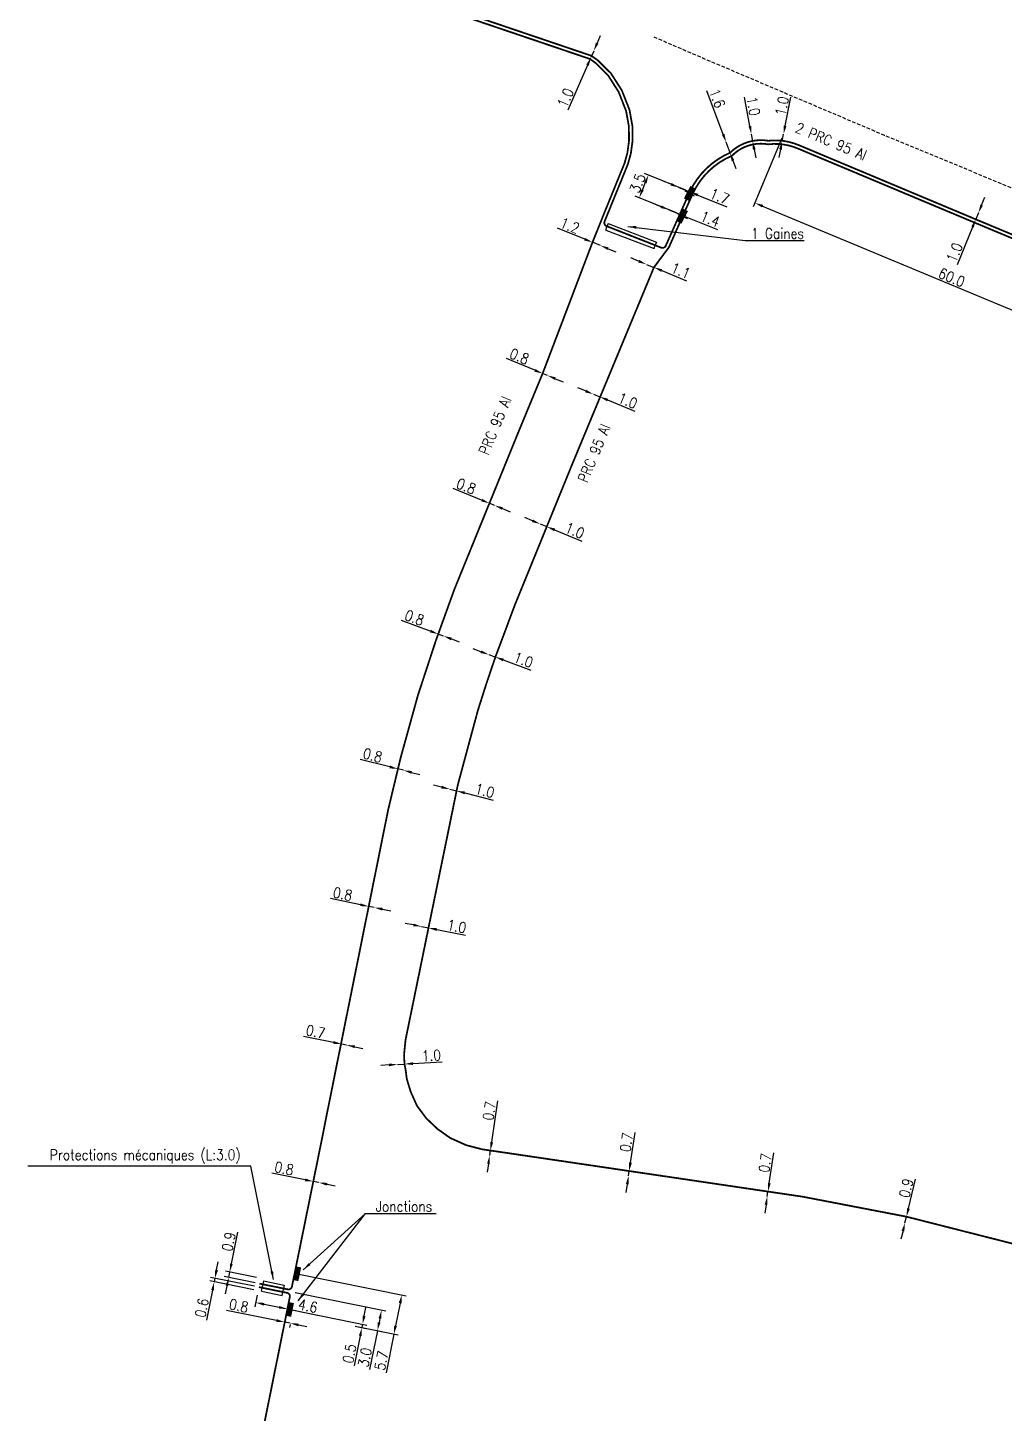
# Model space of a CAD drawing. Header units: millimetres. Extents: x 192397 to 193000, y 105345 to 105989.
# Drawn here: x 192723.2 to 192862.4, y 105513.2 to 105710.7 of the extents above; entities that cross this region are included whole.
import ezdxf
from ezdxf.enums import TextEntityAlignment as Align

# ---------------------------------------------------------------- set-up
doc = ezdxf.new("R2010")
doc.units = ezdxf.units.MM
doc.header["$PDMODE"] = 34
doc.linetypes.add('DASHED', pattern=[0.75, 0.5, -0.25])
doc.layers.get('0').update_dxf_attribs({"linetype": 'CONTINUOUS'})
doc.layers.get('Defpoints').update_dxf_attribs({"linetype": 'CONTINUOUS'})
for name, color, linetype in [('M_120', 5, 'M_ST_13'), ('M_300', 7, 'CONTINUOUS'), ('M_400', 7, 'CONTINUOUS'), ('M_420', 7, 'CONTINUOUS')]:
    doc.layers.add(name, color=color, linetype=linetype)
doc.styles.add('M_ROMANS', font='ROMANS.shx', dxfattribs={"width": 0.75})
doc.styles.get("Standard").update_dxf_attribs({"font": 'romans.shx', "width": 0.85})
doc.linetypes.add('M_ST_13', pattern='A,5,-0.3,["oo",Standard,S=1.5,R=0,X=0,Y=-0.5],-3', length=8.3)
doc.dimstyles.get("Standard").update_dxf_attribs({"dimtxt": 1.5, "dimasz": 1.2, "dimexe": 0.625, "dimexo": 0.625, "dimgap": 0.25, "dimtad": 1, "dimdec": 1, "dimzin": 0, "dimdsep": 46, "dimtxsty": 'Standard', "dimcen": -0.5, "dimadec": 0, "dimazin": 0, "dimtfac": 1, "dimtdec": 1, "dimtmove": 0, "dimatfit": 3, "dimfxl": 1, "dimtolj": 1, "dimtzin": 0, "dimarcsym": 0})

# ---------------------------------------------------------------- blocks, each defined once
blk = doc.blocks.new('*D5')
at = {"layer": 'Defpoints', "color": 0, "linetype": 'Continuous'}
for p in [(192858.74, 105684.36), (192858.74, 105684.36), (192858.36, 105683.43)]:
    blk.add_point(p, dxfattribs=at)
at = {"layer": 'M_120', "color": 0, "linetype": 'Continuous', "lineweight": -2}
for p, q in [((192859.2, 105685.47), (192859.66, 105686.58)), ((192858.74, 105684.36), (192858.36, 105683.43)), ((192857.91, 105682.32), (192855.69, 105676.94))]:
    blk.add_line(p, q, dxfattribs=at)
at = {"layer": 'M_120', "color": 0, "linetype": 'Continuous'}
for points in [[(192859.02, 105685.54), (192859.39, 105685.39), (192858.74, 105684.36)], [(192857.72, 105682.4), (192858.09, 105682.25), (192858.36, 105683.43)]]:
    blk.add_solid(points, dxfattribs=at)
at = {"layer": 'M_120', "color": 0, "linetype": 'Continuous', "insert": (192855.33, 105678.7), "char_height": 1.5, "attachment_point": 5, "rotation": 67.611}
blk.add_mtext('\\A1;1.0', dxfattribs=at)
blk = doc.blocks.new('*D6')
at = {"layer": 'Defpoints', "color": 0, "linetype": 'Continuous'}
for p in [(192826.38, 105695.55), (192826.38, 105695.55), (192826.56, 105694.56)]:
    blk.add_point(p, dxfattribs=at)
at = {"layer": 'M_120', "color": 0, "linetype": 'Continuous', "lineweight": -2}
for p, q in [((192826.16, 105696.73), (192825.39, 105700.85)), ((192826.56, 105694.56), (192826.38, 105695.55)), ((192826.78, 105693.39), (192827, 105692.21))]:
    blk.add_line(p, q, dxfattribs=at)
at = {"layer": 'M_120', "color": 0, "linetype": 'Continuous'}
for points in [[(192826.35, 105696.76), (192825.96, 105696.69), (192826.38, 105695.55)], [(192826.98, 105693.42), (192826.58, 105693.35), (192826.56, 105694.56)]]:
    blk.add_solid(points, dxfattribs=at)
at = {"layer": 'M_120', "color": 0, "linetype": 'Continuous', "insert": (192826.65, 105699.56), "char_height": 1.5, "attachment_point": 5, "rotation": 280.5657}
blk.add_mtext('\\A1;1.0', dxfattribs=at)
blk = doc.blocks.new('*D7')
at = {"layer": 'Defpoints', "color": 0, "linetype": 'Continuous'}
for p in [(192822.77, 105694.42), (192822.77, 105694.42), (192823.33, 105692.92)]:
    blk.add_point(p, dxfattribs=at)
at = {"layer": 'M_120', "color": 0, "linetype": 'Continuous', "lineweight": -2}
for p, q in [((192822.35, 105695.54), (192820.04, 105701.74)), ((192823.33, 105692.92), (192822.77, 105694.42)), ((192823.75, 105691.8), (192824.17, 105690.67))]:
    blk.add_line(p, q, dxfattribs=at)
at = {"layer": 'M_120', "color": 0, "linetype": 'Continuous'}
for points in [[(192822.54, 105695.61), (192822.16, 105695.47), (192822.77, 105694.42)], [(192823.93, 105691.87), (192823.56, 105691.73), (192823.33, 105692.92)]]:
    blk.add_solid(points, dxfattribs=at)
at = {"layer": 'M_120', "color": 0, "linetype": 'Continuous', "insert": (192821.5, 105700.68), "char_height": 1.5, "attachment_point": 5, "rotation": 290.448}
blk.add_mtext('\\A1;1.6', dxfattribs=at)
blk = doc.blocks.new('*D8')
at = {"layer": 'Defpoints', "color": 0, "linetype": 'Continuous'}
for p in [(192816.04, 105687.98), (192816.04, 105687.98), (192817.61, 105687.34)]:
    blk.add_point(p, dxfattribs=at)
at = {"layer": 'M_120', "color": 0, "linetype": 'Continuous', "lineweight": -2}
for p, q in [((192814.93, 105688.43), (192813.81, 105688.88)), ((192816.04, 105687.98), (192817.61, 105687.34)), ((192818.72, 105686.89), (192822.85, 105685.21))]:
    blk.add_line(p, q, dxfattribs=at)
at = {"layer": 'M_120', "color": 0, "linetype": 'Continuous'}
for points in [[(192815, 105688.61), (192814.85, 105688.24), (192816.04, 105687.98)], [(192818.8, 105687.07), (192818.65, 105686.7), (192817.61, 105687.34)]]:
    blk.add_solid(points, dxfattribs=at)
at = {"layer": 'M_120', "color": 0, "linetype": 'Continuous', "insert": (192821.84, 105686.7), "char_height": 1.5, "attachment_point": 5, "rotation": 337.9159}
blk.add_mtext('\\A1;1.7', dxfattribs=at)
blk = doc.blocks.new('*D9')
at = {"layer": 'Defpoints', "color": 0, "linetype": 'Continuous'}
for p in [(192811.7, 105689.74), (192817.59, 105687.35), (192816.27, 105684.11)]:
    blk.add_point(p, dxfattribs=at)
at = {"layer": 'M_120', "color": 0, "linetype": 'Continuous', "lineweight": -2}
for p, q in [((192817.01, 105687.58), (192811.12, 105689.97)), ((192810.83, 105687.61), (192811.24, 105688.63)), ((192815.69, 105684.34), (192809.8, 105686.73))]:
    blk.add_line(p, q, dxfattribs=at)
at = {"layer": 'M_120', "color": 0, "linetype": 'Continuous'}
for points in [[(192811.06, 105688.7), (192811.43, 105688.55), (192811.7, 105689.74)], [(192810.65, 105687.68), (192811.02, 105687.53), (192810.38, 105686.5)]]:
    blk.add_solid(points, dxfattribs=at)
at = {"layer": 'M_120', "color": 0, "linetype": 'Continuous', "insert": (192810.14, 105688.57), "char_height": 1.5, "attachment_point": 5, "rotation": 67.9159}
blk.add_mtext('\\A1;3.5', dxfattribs=at)
blk = doc.blocks.new('*D10')
at = {"layer": 'Defpoints', "color": 0, "linetype": 'Continuous'}
for p in [(192814.61, 105684.78), (192814.61, 105684.78), (192815.91, 105684.25)]:
    blk.add_point(p, dxfattribs=at)
at = {"layer": 'M_120', "color": 0, "linetype": 'Continuous', "lineweight": -2}
for p, q in [((192813.5, 105685.23), (192812.38, 105685.68)), ((192814.61, 105684.78), (192815.91, 105684.25)), ((192817.02, 105683.8), (192821.55, 105681.97))]:
    blk.add_line(p, q, dxfattribs=at)
at = {"layer": 'M_120', "color": 0, "linetype": 'Continuous'}
for points in [[(192813.57, 105685.42), (192813.42, 105685.05), (192814.61, 105684.78)], [(192817.09, 105683.99), (192816.94, 105683.62), (192815.91, 105684.25)]]:
    blk.add_solid(points, dxfattribs=at)
at = {"layer": 'M_120', "color": 0, "linetype": 'Continuous', "insert": (192820.51, 105683.47), "char_height": 1.5, "attachment_point": 5, "rotation": 337.9294}
blk.add_mtext('\\A1;1.4', dxfattribs=at)
blk = doc.blocks.new('*D11')
at = {"layer": 'Defpoints', "color": 0, "linetype": 'Continuous'}
for p in [(192830.95, 105695.57), (192830.95, 105695.57), (192830.76, 105694.59)]:
    blk.add_point(p, dxfattribs=at)
at = {"layer": 'M_120', "color": 0, "linetype": 'Continuous', "lineweight": -2}
for p, q in [((192831.19, 105696.75), (192832, 105700.86)), ((192830.76, 105694.59), (192830.95, 105695.57)), ((192830.52, 105693.41), (192830.29, 105692.23))]:
    blk.add_line(p, q, dxfattribs=at)
at = {"layer": 'M_120', "color": 0, "linetype": 'Continuous'}
for points in [[(192830.99, 105696.79), (192831.38, 105696.71), (192830.95, 105695.57)], [(192830.33, 105693.45), (192830.72, 105693.37), (192830.76, 105694.59)]]:
    blk.add_solid(points, dxfattribs=at)
at = {"layer": 'M_120', "color": 0, "linetype": 'Continuous', "insert": (192830.73, 105699.58), "char_height": 1.5, "attachment_point": 5, "rotation": 78.7657}
blk.add_mtext('\\A1;1.0', dxfattribs=at)
blk = doc.blocks.new('M_300_04')
at = {"color": 0, "linetype": 'Continuous'}
blk.add_line((0, 1.125), (0, -0.375), dxfattribs=at)
blk.add_solid([(-1, 0.75), (-1, 0), (1, 0.75), (1, 0)], dxfattribs=at)
at = {"color": 0, "linetype": 'Continuous', "style": 'M_ROMANS', "width": 0.75, "flags": 3}
for tag, p in [('DEF_LEG', (0, -4.625)), ('DEF_COUP', (0, -7.125)), ('DEF_TYPE', (0, -9.625))]:
    blk.add_attdef(tag, text='', height=1.2, dxfattribs=at).set_placement(p, align=Align.MIDDLE)
blk = doc.blocks.new('*D13')
at = {"layer": 'Defpoints', "color": 0, "linetype": 'Continuous'}
for p in [(192803.72, 105680.15), (192804.84, 105679.7), (192804.84, 105679.7)]:
    blk.add_point(p, dxfattribs=at)
at = {"layer": 'M_120', "color": 0, "linetype": 'Continuous', "lineweight": -2}
for p, q in [((192802.61, 105680.6), (192798.73, 105682.18)), ((192804.84, 105679.7), (192803.72, 105680.15)), ((192805.95, 105679.24), (192807.06, 105678.79))]:
    blk.add_line(p, q, dxfattribs=at)
at = {"layer": 'M_120', "color": 0, "linetype": 'Continuous'}
for points in [[(192802.69, 105680.78), (192802.54, 105680.41), (192803.72, 105680.15)], [(192806.02, 105679.43), (192805.87, 105679.06), (192804.84, 105679.7)]]:
    blk.add_solid(points, dxfattribs=at)
at = {"layer": 'M_120', "color": 0, "linetype": 'Continuous', "insert": (192800.49, 105682.54), "char_height": 1.5, "attachment_point": 5, "rotation": 337.8775}
blk.add_mtext('\\A1;1.2', dxfattribs=at)
blk = doc.blocks.new('*D14')
at = {"layer": 'Defpoints', "color": 0, "linetype": 'Continuous'}
for p in [(192796.61, 105661.45), (192796.61, 105661.45), (192797.3, 105661.17)]:
    blk.add_point(p, dxfattribs=at)
at = {"layer": 'M_120', "color": 0, "linetype": 'Continuous', "lineweight": -2}
for p, q in [((192795.5, 105661.91), (192791.45, 105663.57)), ((192797.3, 105661.17), (192796.61, 105661.45)), ((192798.41, 105660.71), (192799.52, 105660.26))]:
    blk.add_line(p, q, dxfattribs=at)
at = {"layer": 'M_120', "color": 0, "linetype": 'Continuous'}
for points in [[(192795.58, 105662.09), (192795.42, 105661.72), (192796.61, 105661.45)], [(192798.49, 105660.9), (192798.34, 105660.53), (192797.3, 105661.17)]]:
    blk.add_solid(points, dxfattribs=at)
at = {"layer": 'M_120', "color": 0, "linetype": 'Continuous', "insert": (192793.3, 105663.89), "char_height": 1.5, "attachment_point": 5, "rotation": 337.7117}
blk.add_mtext('\\A1;0.8', dxfattribs=at)
blk = doc.blocks.new('*D15')
at = {"layer": 'Defpoints', "color": 0, "linetype": 'Continuous'}
for p in [(192789.02, 105642.95), (192789.76, 105642.64), (192789.76, 105642.64)]:
    blk.add_point(p, dxfattribs=at)
at = {"layer": 'M_120', "color": 0, "linetype": 'Continuous', "lineweight": -2}
for p, q in [((192787.91, 105643.4), (192783.86, 105645.05)), ((192789.76, 105642.64), (192789.02, 105642.95)), ((192790.87, 105642.19), (192791.99, 105641.74))]:
    blk.add_line(p, q, dxfattribs=at)
at = {"layer": 'M_120', "color": 0, "linetype": 'Continuous'}
for points in [[(192787.99, 105643.58), (192787.84, 105643.21), (192789.02, 105642.95)], [(192790.95, 105642.38), (192790.8, 105642.01), (192789.76, 105642.64)]]:
    blk.add_solid(points, dxfattribs=at)
at = {"layer": 'M_120', "color": 0, "linetype": 'Continuous', "insert": (192785.71, 105645.38), "char_height": 1.5, "attachment_point": 5, "rotation": 337.826}
blk.add_mtext('\\A1;0.8', dxfattribs=at)
blk = doc.blocks.new('*D16')
at = {"layer": 'Defpoints', "color": 0, "linetype": 'Continuous'}
for p in [(192781.73, 105624.3), (192782.48, 105624.02), (192782.48, 105624.02)]:
    blk.add_point(p, dxfattribs=at)
at = {"layer": 'M_120', "color": 0, "linetype": 'Continuous', "lineweight": -2}
for p, q in [((192780.6, 105624.72), (192776.51, 105626.25)), ((192782.48, 105624.02), (192781.73, 105624.3)), ((192783.6, 105623.6), (192784.73, 105623.18))]:
    blk.add_line(p, q, dxfattribs=at)
at = {"layer": 'M_120', "color": 0, "linetype": 'Continuous'}
for points in [[(192780.67, 105624.91), (192780.53, 105624.53), (192781.73, 105624.3)], [(192783.67, 105623.79), (192783.53, 105623.41), (192782.48, 105624.02)]]:
    blk.add_solid(points, dxfattribs=at)
at = {"layer": 'M_120', "color": 0, "linetype": 'Continuous', "insert": (192778.34, 105626.63), "char_height": 1.5, "attachment_point": 5, "rotation": 339.525}
blk.add_mtext('\\A1;0.8', dxfattribs=at)
blk = doc.blocks.new('*D17')
at = {"layer": 'Defpoints', "color": 0, "linetype": 'Continuous'}
for p in [(192775.99, 105605.06), (192776.76, 105604.87), (192776.76, 105604.87)]:
    blk.add_point(p, dxfattribs=at)
at = {"layer": 'M_120', "color": 0, "linetype": 'Continuous', "lineweight": -2}
for p, q in [((192774.82, 105605.35), (192770.58, 105606.42)), ((192776.76, 105604.87), (192775.99, 105605.06)), ((192775.83, 105604.45), (192775.83, 105604.45)), ((192776.61, 105604.26), (192776.61, 105604.26)), ((192777.93, 105604.57), (192779.09, 105604.28))]:
    blk.add_line(p, q, dxfattribs=at)
at = {"layer": 'M_120', "color": 0, "linetype": 'Continuous'}
for points in [[(192774.87, 105605.55), (192774.77, 105605.16), (192775.99, 105605.06)], [(192777.97, 105604.77), (192777.88, 105604.38), (192776.76, 105604.87)]]:
    blk.add_solid(points, dxfattribs=at)
at = {"layer": 'M_120', "color": 0, "linetype": 'Continuous', "insert": (192772.37, 105607), "char_height": 1.5, "attachment_point": 5, "rotation": 345.8624}
blk.add_mtext('\\A1;0.8', dxfattribs=at)
blk = doc.blocks.new('*D18')
at = {"layer": 'Defpoints', "color": 0, "linetype": 'Continuous'}
for p in [(192771.81, 105585.47), (192772.6, 105585.31), (192772.6, 105585.31)]:
    blk.add_point(p, dxfattribs=at)
at = {"layer": 'M_120', "color": 0, "linetype": 'Continuous', "lineweight": -2}
for p, q in [((192770.64, 105585.71), (192766.36, 105586.59)), ((192772.6, 105585.31), (192771.81, 105585.47)), ((192773.77, 105585.07), (192774.95, 105584.82))]:
    blk.add_line(p, q, dxfattribs=at)
at = {"layer": 'M_120', "color": 0, "linetype": 'Continuous'}
for points in [[(192770.68, 105585.9), (192770.6, 105585.51), (192771.81, 105585.47)], [(192773.81, 105585.26), (192773.73, 105584.87), (192772.6, 105585.31)]]:
    blk.add_solid(points, dxfattribs=at)
at = {"layer": 'M_120', "color": 0, "linetype": 'Continuous', "insert": (192768.11, 105587.25), "char_height": 1.5, "attachment_point": 5, "rotation": 348.4097}
blk.add_mtext('\\A1;0.8', dxfattribs=at)
blk = doc.blocks.new('*D19')
at = {"layer": 'Defpoints', "color": 0, "linetype": 'Continuous'}
for p in [(192767.96, 105565.84), (192768.65, 105565.7), (192768.65, 105565.7)]:
    blk.add_point(p, dxfattribs=at)
at = {"layer": 'M_120', "color": 0, "linetype": 'Continuous', "lineweight": -2}
for p, q in [((192766.78, 105566.08), (192762.5, 105566.94)), ((192767.84, 105565.23), (192767.84, 105565.23)), ((192768.65, 105565.7), (192767.96, 105565.84)), ((192769.82, 105565.46), (192771, 105565.23)), ((192768.52, 105565.09), (192768.52, 105565.09))]:
    blk.add_line(p, q, dxfattribs=at)
at = {"layer": 'M_120', "color": 0, "linetype": 'Continuous'}
for points in [[(192766.82, 105566.27), (192766.74, 105565.88), (192767.96, 105565.84)], [(192769.86, 105565.66), (192769.78, 105565.27), (192768.65, 105565.7)]]:
    blk.add_solid(points, dxfattribs=at)
at = {"layer": 'M_120', "color": 0, "linetype": 'Continuous', "insert": (192764.25, 105567.61), "char_height": 1.5, "attachment_point": 5, "rotation": 348.5906}
blk.add_mtext('\\A1;0.7', dxfattribs=at)
blk = doc.blocks.new('*D20')
at = {"layer": 'Defpoints', "color": 0, "linetype": 'Continuous'}
for p in [(192763.91, 105546.25), (192764.7, 105546.09), (192764.7, 105546.09)]:
    blk.add_point(p, dxfattribs=at)
at = {"layer": 'M_120', "color": 0, "linetype": 'Continuous', "lineweight": -2}
for p, q in [((192762.74, 105546.49), (192758.01, 105547.44)), ((192764.7, 105546.09), (192763.91, 105546.25)), ((192765.88, 105545.86), (192767.05, 105545.62))]:
    blk.add_line(p, q, dxfattribs=at)
at = {"layer": 'M_120', "color": 0, "linetype": 'Continuous'}
for points in [[(192762.78, 105546.68), (192762.7, 105546.29), (192763.91, 105546.25)], [(192765.91, 105546.05), (192765.84, 105545.66), (192764.7, 105546.09)]]:
    blk.add_solid(points, dxfattribs=at)
at = {"layer": 'M_120', "color": 0, "linetype": 'Continuous', "insert": (192759.76, 105548.11), "char_height": 1.5, "attachment_point": 5, "rotation": 348.5906}
blk.add_mtext('\\A1;0.8', dxfattribs=at)
blk = doc.blocks.new('*D21')
at = {"layer": 'Defpoints', "color": 0, "linetype": 'Continuous'}
for p in [(192759.94, 105526.65), (192760.63, 105526.03), (192760.72, 105526.49)]:
    blk.add_point(p, dxfattribs=at)
at = {"layer": 'M_120', "color": 0, "linetype": 'Continuous', "lineweight": -2}
for p, q in [((192758.67, 105526.43), (192751.54, 105527.87)), ((192759.81, 105526.04), (192759.72, 105525.58)), ((192760.63, 105526.03), (192759.84, 105526.19)), ((192760.6, 105525.88), (192760.5, 105525.42)), ((192761.8, 105525.79), (192762.98, 105525.56))]:
    blk.add_line(p, q, dxfattribs=at)
at = {"layer": 'M_120', "color": 0, "linetype": 'Continuous'}
for points in [[(192758.71, 105526.62), (192758.63, 105526.23), (192759.84, 105526.19)], [(192761.84, 105525.99), (192761.77, 105525.6), (192760.63, 105526.03)]]:
    blk.add_solid(points, dxfattribs=at)
at = {"layer": 'M_120', "color": 0, "linetype": 'Continuous', "insert": (192753.29, 105528.54), "char_height": 1.5, "attachment_point": 5, "rotation": 348.5751}
blk.add_mtext('\\A1;0.8', dxfattribs=at)
blk = doc.blocks.new('*D44')
at = {"layer": 'Defpoints', "color": 0, "linetype": 'Continuous'}
for p in [(192811.41, 105677.01), (192811.41, 105677.01), (192812.48, 105676.58)]:
    blk.add_point(p, dxfattribs=at)
at = {"layer": 'M_120', "color": 0, "linetype": 'Continuous', "lineweight": -2}
for p, q in [((192810.3, 105677.47), (192809.19, 105677.92)), ((192811.41, 105677.01), (192812.48, 105676.58)), ((192813.59, 105676.12), (192817.13, 105674.67))]:
    blk.add_line(p, q, dxfattribs=at)
at = {"layer": 'M_120', "color": 0, "linetype": 'Continuous'}
for points in [[(192810.38, 105677.65), (192810.23, 105677.28), (192811.41, 105677.01)], [(192813.66, 105676.31), (192813.51, 105675.94), (192812.48, 105676.58)]]:
    blk.add_solid(points, dxfattribs=at)
at = {"layer": 'M_120', "color": 0, "linetype": 'Continuous', "insert": (192816.29, 105676.1), "char_height": 1.5, "attachment_point": 5, "rotation": 337.7426}
blk.add_mtext('\\A1;1.1', dxfattribs=at)
blk = doc.blocks.new('*D45')
at = {"layer": 'Defpoints', "color": 0, "linetype": 'Continuous'}
for p in [(192803.84, 105658.5), (192803.84, 105658.5), (192804.76, 105658.12)]:
    blk.add_point(p, dxfattribs=at)
at = {"layer": 'M_120', "color": 0, "linetype": 'Continuous', "lineweight": -2}
for p, q in [((192802.73, 105658.96), (192801.62, 105659.41)), ((192803.84, 105658.5), (192804.76, 105658.12)), ((192805.87, 105657.67), (192809.75, 105656.08))]:
    blk.add_line(p, q, dxfattribs=at)
at = {"layer": 'M_120', "color": 0, "linetype": 'Continuous'}
for points in [[(192802.8, 105659.14), (192802.65, 105658.77), (192803.84, 105658.5)], [(192805.95, 105657.85), (192805.8, 105657.48), (192804.76, 105658.12)]]:
    blk.add_solid(points, dxfattribs=at)
at = {"layer": 'M_120', "color": 0, "linetype": 'Continuous', "insert": (192808.75, 105657.57), "char_height": 1.5, "attachment_point": 5, "rotation": 337.7117}
blk.add_mtext('\\A1;1.0', dxfattribs=at)
blk = doc.blocks.new('*D46')
at = {"layer": 'Defpoints', "color": 0, "linetype": 'Continuous'}
for p in [(192788.94, 105621.37), (192788.94, 105621.37), (192789.88, 105621.02)]:
    blk.add_point(p, dxfattribs=at)
at = {"layer": 'M_120', "color": 0, "linetype": 'Continuous', "lineweight": -2}
for p, q in [((192787.81, 105621.78), (192786.69, 105622.19)), ((192788.94, 105621.37), (192789.88, 105621.02)), ((192791, 105620.61), (192794.94, 105619.17))]:
    blk.add_line(p, q, dxfattribs=at)
at = {"layer": 'M_120', "color": 0, "linetype": 'Continuous'}
for points in [[(192787.88, 105621.97), (192787.74, 105621.59), (192788.94, 105621.37)], [(192791.07, 105620.8), (192790.94, 105620.42), (192789.88, 105621.02)]]:
    blk.add_solid(points, dxfattribs=at)
at = {"layer": 'M_120', "color": 0, "linetype": 'Continuous', "insert": (192793.88, 105620.62), "char_height": 1.5, "attachment_point": 5, "rotation": 339.8725}
blk.add_mtext('\\A1;1.0', dxfattribs=at)
blk = doc.blocks.new('*D47')
at = {"layer": 'Defpoints', "color": 0, "linetype": 'Continuous'}
for p in [(192796.27, 105639.99), (192796.27, 105639.99), (192797.2, 105639.61)]:
    blk.add_point(p, dxfattribs=at)
at = {"layer": 'M_120', "color": 0, "linetype": 'Continuous', "lineweight": -2}
for p, q in [((192795.16, 105640.44), (192794.05, 105640.9)), ((192796.27, 105639.99), (192797.2, 105639.61)), ((192798.31, 105639.15), (192802.19, 105637.56))]:
    blk.add_line(p, q, dxfattribs=at)
at = {"layer": 'M_120', "color": 0, "linetype": 'Continuous'}
for points in [[(192795.24, 105640.63), (192795.09, 105640.26), (192796.27, 105639.99)], [(192798.39, 105639.34), (192798.23, 105638.97), (192797.2, 105639.61)]]:
    blk.add_solid(points, dxfattribs=at)
at = {"layer": 'M_120', "color": 0, "linetype": 'Continuous', "insert": (192801.18, 105639.06), "char_height": 1.5, "attachment_point": 5, "rotation": 337.7117}
blk.add_mtext('\\A1;1.0', dxfattribs=at)
blk = doc.blocks.new('*D48')
at = {"layer": 'Defpoints', "color": 0, "linetype": 'Continuous'}
for p in [(192783.37, 105602.18), (192783.37, 105602.18), (192784.34, 105601.94)]:
    blk.add_point(p, dxfattribs=at)
at = {"layer": 'M_120', "color": 0, "linetype": 'Continuous', "lineweight": -2}
for p, q in [((192782.21, 105602.48), (192781.05, 105602.77)), ((192783.37, 105602.18), (192784.34, 105601.94)), ((192785.51, 105601.65), (192789.57, 105600.62))]:
    blk.add_line(p, q, dxfattribs=at)
at = {"layer": 'M_120', "color": 0, "linetype": 'Continuous'}
for points in [[(192782.26, 105602.67), (192782.16, 105602.28), (192783.37, 105602.18)], [(192785.56, 105601.84), (192785.46, 105601.45), (192784.34, 105601.94)]]:
    blk.add_solid(points, dxfattribs=at)
at = {"layer": 'M_120', "color": 0, "linetype": 'Continuous', "insert": (192788.36, 105601.96), "char_height": 1.5, "attachment_point": 5, "rotation": 345.8624}
blk.add_mtext('\\A1;1.0', dxfattribs=at)
blk = doc.blocks.new('*D49')
at = {"layer": 'Defpoints', "color": 0, "linetype": 'Continuous'}
for p in [(192779.36, 105582.59), (192779.36, 105582.59), (192780.34, 105582.4)]:
    blk.add_point(p, dxfattribs=at)
at = {"layer": 'M_120', "color": 0, "linetype": 'Continuous', "lineweight": -2}
for p, q in [((192778.18, 105582.82), (192777, 105583.05)), ((192779.36, 105582.59), (192780.34, 105582.4)), ((192781.51, 105582.17), (192785.63, 105581.36))]:
    blk.add_line(p, q, dxfattribs=at)
at = {"layer": 'M_120', "color": 0, "linetype": 'Continuous'}
for points in [[(192778.22, 105583.02), (192778.14, 105582.63), (192779.36, 105582.59)], [(192781.55, 105582.36), (192781.48, 105581.97), (192780.34, 105582.4)]]:
    blk.add_solid(points, dxfattribs=at)
at = {"layer": 'M_120', "color": 0, "linetype": 'Continuous', "insert": (192784.35, 105582.63), "char_height": 1.5, "attachment_point": 5, "rotation": 348.9104}
blk.add_mtext('\\A1;1.0', dxfattribs=at)
blk = doc.blocks.new('*D50')
at = {"layer": 'Defpoints', "color": 0, "linetype": 'Continuous'}
for p in [(192775.92, 105562.94), (192775.92, 105562.94), (192776.92, 105562.99)]:
    blk.add_point(p, dxfattribs=at)
at = {"layer": 'M_120', "color": 0, "linetype": 'Continuous', "lineweight": -2}
for p, q in [((192778.12, 105563.06), (192782.3, 105563.3)), ((192774.72, 105562.87), (192773.52, 105562.8)), ((192775.92, 105562.94), (192776.92, 105562.99))]:
    blk.add_line(p, q, dxfattribs=at)
at = {"layer": 'M_120', "color": 0, "linetype": 'Continuous'}
for points in [[(192778.11, 105563.26), (192778.13, 105562.86), (192776.92, 105562.99)], [(192774.71, 105563.07), (192774.73, 105562.67), (192775.92, 105562.94)]]:
    blk.add_solid(points, dxfattribs=at)
at = {"layer": 'M_120', "color": 0, "linetype": 'Continuous', "insert": (192780.75, 105564.21), "char_height": 1.5, "attachment_point": 5, "rotation": 3.2117}
blk.add_mtext('\\A1;1.0', dxfattribs=at)
blk = doc.blocks.new('*D51')
at = {"layer": 'Defpoints', "color": 0, "linetype": 'Continuous'}
for p in [(192789.06, 105549.97), (192789.06, 105549.97), (192789.17, 105550.66)]:
    blk.add_point(p, dxfattribs=at)
at = {"layer": 'M_120', "color": 0, "linetype": 'Continuous', "lineweight": -2}
for p, q in [((192789.35, 105551.85), (192790.23, 105557.74)), ((192789.06, 105549.97), (192789.17, 105550.66)), ((192788.89, 105548.78), (192788.71, 105547.6))]:
    blk.add_line(p, q, dxfattribs=at)
at = {"layer": 'M_120', "color": 0, "linetype": 'Continuous'}
for points in [[(192789.15, 105551.88), (192789.55, 105551.82), (192789.17, 105550.66)], [(192788.69, 105548.81), (192789.08, 105548.75), (192789.06, 105549.97)]]:
    blk.add_solid(points, dxfattribs=at)
at = {"layer": 'M_120', "color": 0, "linetype": 'Continuous', "insert": (192789.01, 105556.32), "char_height": 1.5, "attachment_point": 5, "rotation": 81.4458}
blk.add_mtext('\\A1;0.7', dxfattribs=at)
blk = doc.blocks.new('*D52')
at = {"layer": 'Defpoints', "color": 0, "linetype": 'Continuous'}
for p in [(192808.95, 105547.74), (192808.85, 105547.05), (192808.85, 105547.05)]:
    blk.add_point(p, dxfattribs=at)
at = {"layer": 'M_120', "color": 0, "linetype": 'Continuous', "lineweight": -2}
for p, q in [((192809.13, 105548.93), (192809.78, 105553.25)), ((192808.85, 105547.05), (192808.95, 105547.74)), ((192808.67, 105545.86), (192808.49, 105544.67))]:
    blk.add_line(p, q, dxfattribs=at)
at = {"layer": 'M_120', "color": 0, "linetype": 'Continuous'}
for points in [[(192808.93, 105548.96), (192809.33, 105548.9), (192808.95, 105547.74)], [(192808.47, 105545.89), (192808.87, 105545.83), (192808.85, 105547.05)]]:
    blk.add_solid(points, dxfattribs=at)
at = {"layer": 'M_120', "color": 0, "linetype": 'Continuous', "insert": (192808.56, 105551.83), "char_height": 1.5, "attachment_point": 5, "rotation": 81.4458}
blk.add_mtext('\\A1;0.7', dxfattribs=at)
blk = doc.blocks.new('*D53')
at = {"layer": 'Defpoints', "color": 0, "linetype": 'Continuous'}
for p in [(192828.63, 105544.12), (192828.63, 105544.12), (192828.74, 105544.81)]:
    blk.add_point(p, dxfattribs=at)
at = {"layer": 'M_120', "color": 0, "linetype": 'Continuous', "lineweight": -2}
for p, q in [((192828.92, 105546), (192829.57, 105550.32)), ((192828.63, 105544.12), (192828.74, 105544.81)), ((192828.46, 105542.93), (192828.28, 105541.75))]:
    blk.add_line(p, q, dxfattribs=at)
at = {"layer": 'M_120', "color": 0, "linetype": 'Continuous'}
for points in [[(192828.72, 105546.03), (192829.12, 105545.97), (192828.74, 105544.81)], [(192828.26, 105542.96), (192828.65, 105542.9), (192828.63, 105544.12)]]:
    blk.add_solid(points, dxfattribs=at)
at = {"layer": 'M_120', "color": 0, "linetype": 'Continuous', "insert": (192828.34, 105548.9), "char_height": 1.5, "attachment_point": 5, "rotation": 81.4445}
blk.add_mtext('\\A1;0.7', dxfattribs=at)
blk = doc.blocks.new('*D54')
at = {"layer": 'Defpoints', "color": 0, "linetype": 'Continuous'}
for p in [(192848.27, 105540.36), (192848.27, 105540.36), (192848.48, 105541.23)]:
    blk.add_point(p, dxfattribs=at)
at = {"layer": 'M_120', "color": 0, "linetype": 'Continuous', "lineweight": -2}
for p, q in [((192848.77, 105542.4), (192849.79, 105546.58)), ((192848.27, 105540.36), (192848.48, 105541.23)), ((192847.99, 105539.19), (192847.7, 105538.03))]:
    blk.add_line(p, q, dxfattribs=at)
at = {"layer": 'M_120', "color": 0, "linetype": 'Continuous'}
for points in [[(192848.57, 105542.44), (192848.96, 105542.35), (192848.48, 105541.23)], [(192847.79, 105539.24), (192848.18, 105539.14), (192848.27, 105540.36)]]:
    blk.add_solid(points, dxfattribs=at)
at = {"layer": 'M_120', "color": 0, "linetype": 'Continuous', "insert": (192848.45, 105545.31), "char_height": 1.5, "attachment_point": 5, "rotation": 76.2588}
blk.add_mtext('\\A1;0.9', dxfattribs=at)
blk = doc.blocks.new('*D83')
at = {"layer": 'Defpoints', "color": 0, "linetype": 'Continuous'}
for p in [(192803.89, 105707.42), (192803.89, 105707.42), (192803.49, 105706.51)]:
    blk.add_point(p, dxfattribs=at)
at = {"layer": 'M_120', "color": 0, "linetype": 'Continuous', "lineweight": -2}
for p, q in [((192804.37, 105708.52), (192804.85, 105709.62)), ((192803.89, 105707.42), (192803.49, 105706.51)), ((192803.01, 105705.41), (192800.21, 105698.98))]:
    blk.add_line(p, q, dxfattribs=at)
at = {"layer": 'M_120', "color": 0, "linetype": 'Continuous'}
for points in [[(192804.19, 105708.6), (192804.56, 105708.44), (192803.89, 105707.42)], [(192802.83, 105705.49), (192803.19, 105705.33), (192803.49, 105706.51)]]:
    blk.add_solid(points, dxfattribs=at)
at = {"layer": 'M_120', "color": 0, "linetype": 'Continuous', "insert": (192799.89, 105700.75), "char_height": 1.5, "attachment_point": 5, "rotation": 66.4129}
blk.add_mtext('\\A1;1.0', dxfattribs=at)
blk = doc.blocks.new('*D85')
at = {"layer": 'Defpoints', "color": 0, "linetype": 'Continuous'}
for p in [(192756.05, 105530.68), (192760.56, 105529.77), (192760.22, 105528.07)]:
    blk.add_point(p, dxfattribs=at)
at = {"layer": 'M_120', "color": 0, "linetype": 'Continuous', "lineweight": -2}
for p, q in [((192755.93, 105530.06), (192755.59, 105528.37)), ((192756.89, 105528.74), (192759.04, 105528.31)), ((192760.44, 105529.15), (192760.1, 105527.46)), ((192760.22, 105528.07), (192764.51, 105527.21))]:
    blk.add_line(p, q, dxfattribs=at)
at = {"layer": 'M_120', "color": 0, "linetype": 'Continuous'}
for points in [[(192756.93, 105528.94), (192756.85, 105528.55), (192755.71, 105528.98)], [(192759.08, 105528.5), (192759, 105528.11), (192760.22, 105528.07)]]:
    blk.add_solid(points, dxfattribs=at)
at = {"layer": 'M_120', "color": 0, "linetype": 'Continuous', "insert": (192763.15, 105528.5), "char_height": 1.5, "attachment_point": 5, "rotation": 348.5906}
blk.add_mtext('\\A1;4.6', dxfattribs=at)
blk = doc.blocks.new('*D86')
at = {"layer": 'Defpoints', "color": 0, "linetype": 'Continuous'}
for p in [(192749.89, 105532.45), (192756.05, 105530.68), (192756.16, 105531.19)]:
    blk.add_point(p, dxfattribs=at)
at = {"layer": 'M_120', "color": 0, "linetype": 'Continuous', "lineweight": -2}
for p, q in [((192750.13, 105533.63), (192750.37, 105534.8)), ((192755.44, 105530.8), (192749.18, 105532.06)), ((192755.54, 105531.31), (192749.28, 105532.57)), ((192749.89, 105532.45), (192749.79, 105531.94)), ((192749.55, 105530.76), (192748.69, 105526.48))]:
    blk.add_line(p, q, dxfattribs=at)
at = {"layer": 'M_120', "color": 0, "linetype": 'Continuous'}
for points in [[(192749.93, 105533.67), (192750.33, 105533.59), (192749.89, 105532.45)], [(192749.36, 105530.8), (192749.75, 105530.72), (192749.79, 105531.94)]]:
    blk.add_solid(points, dxfattribs=at)
at = {"layer": 'M_120', "color": 0, "linetype": 'Continuous', "insert": (192748.02, 105528.23), "char_height": 1.5, "attachment_point": 5, "rotation": 78.5906}
blk.add_mtext('\\A1;0.6', dxfattribs=at)
blk = doc.blocks.new('*D87')
at = {"layer": 'Defpoints', "color": 0, "linetype": 'Continuous'}
for p in [(192761.25, 105533.17), (192769.27, 105525.74), (192775.41, 105524.5)]:
    blk.add_point(p, dxfattribs=at)
at = {"layer": 'M_120', "color": 0, "linetype": 'Continuous', "lineweight": -2}
for p, q in [((192761.87, 105533.05), (192777.15, 105529.96)), ((192776.3, 105528.91), (192775.64, 105525.67)), ((192769.88, 105525.61), (192776.02, 105524.37)), ((192775.41, 105524.5), (192774.29, 105518.96))]:
    blk.add_line(p, q, dxfattribs=at)
at = {"layer": 'M_120', "color": 0, "linetype": 'Continuous'}
for points in [[(192776.1, 105528.95), (192776.49, 105528.87), (192776.53, 105530.09)], [(192775.45, 105525.71), (192775.84, 105525.63), (192775.41, 105524.5)]]:
    blk.add_solid(points, dxfattribs=at)
at = {"layer": 'M_120', "color": 0, "linetype": 'Continuous', "insert": (192773.62, 105520.71), "char_height": 1.5, "attachment_point": 5, "rotation": 78.5906}
blk.add_mtext('\\A1;5.7', dxfattribs=at)
blk = doc.blocks.new('*D88')
at = {"layer": 'Defpoints', "color": 0, "linetype": 'Continuous'}
for p in [(192760.22, 105528.07), (192769.27, 105525.74), (192770.84, 105525.42)]:
    blk.add_point(p, dxfattribs=at)
at = {"layer": 'M_120', "color": 0, "linetype": 'Continuous', "lineweight": -2}
for p, q in [((192760.84, 105527.95), (192771.55, 105525.78)), ((192771.18, 105527.08), (192771.41, 105528.26)), ((192770.94, 105525.91), (192770.84, 105525.42)), ((192770.6, 105524.24), (192769.74, 105519.96)), ((192769.88, 105525.61), (192771.45, 105525.29))]:
    blk.add_line(p, q, dxfattribs=at)
at = {"layer": 'M_120', "color": 0, "linetype": 'Continuous'}
for points in [[(192770.98, 105527.12), (192771.37, 105527.04), (192770.94, 105525.91)], [(192770.41, 105524.28), (192770.8, 105524.2), (192770.84, 105525.42)]]:
    blk.add_solid(points, dxfattribs=at)
at = {"layer": 'M_120', "color": 0, "linetype": 'Continuous', "insert": (192769.07, 105521.71), "char_height": 1.5, "attachment_point": 5, "rotation": 78.5906}
blk.add_mtext('\\A1;0.5', dxfattribs=at)
blk = doc.blocks.new('*D89')
at = {"layer": 'Defpoints', "color": 0, "linetype": 'Continuous'}
for p in [(192752, 105533.33), (192756.25, 105531.68), (192756.41, 105532.44)]:
    blk.add_point(p, dxfattribs=at)
at = {"layer": 'M_120', "color": 0, "linetype": 'Continuous', "lineweight": -2}
for p, q in [((192752.24, 105534.51), (192753.15, 105539)), ((192755.64, 105531.8), (192751.23, 105532.69)), ((192755.8, 105532.56), (192751.39, 105533.45)), ((192751.85, 105532.57), (192752, 105533.33)), ((192751.61, 105531.39), (192751.37, 105530.21))]:
    blk.add_line(p, q, dxfattribs=at)
at = {"layer": 'M_120', "color": 0, "linetype": 'Continuous'}
for points in [[(192752.04, 105534.55), (192752.43, 105534.47), (192752, 105533.33)], [(192751.41, 105531.43), (192751.81, 105531.35), (192751.85, 105532.57)]]:
    blk.add_solid(points, dxfattribs=at)
at = {"layer": 'M_120', "color": 0, "linetype": 'Continuous', "insert": (192751.86, 105537.67), "char_height": 1.5, "attachment_point": 5, "rotation": 78.5906}
blk.add_mtext('\\A1;0.9', dxfattribs=at)
blk = doc.blocks.new('M_300_03')
at = {"color": 0, "linetype": 'Continuous'}
blk.add_solid([(-1, 0.75), (-1, 0), (1, 0.75), (1, 0)], dxfattribs=at)
at = {"color": 0, "linetype": 'Continuous', "width": 0.75, "flags": 3}
for tag, p in [('DEF_LEG', (0, -4.625)), ('DEF_COUP', (0, -7.125)), ('DEF_TYPE', (0, -9.625))]:
    blk.add_attdef(tag, text='', height=1.2, dxfattribs=at).set_placement(p, align=Align.MIDDLE)
blk = doc.blocks.new('*D92')
at = {"layer": 'Defpoints', "color": 0, "linetype": 'Continuous'}
for p in [(192760.72, 105530.52), (192769.27, 105525.74), (192773.06, 105524.97)]:
    blk.add_point(p, dxfattribs=at)
at = {"layer": 'M_120', "color": 0, "linetype": 'Continuous', "lineweight": -2}
for p, q in [((192761.33, 105530.4), (192774.26, 105527.79)), ((192773.41, 105526.73), (192773.3, 105526.15)), ((192769.88, 105525.61), (192773.67, 105524.85)), ((192773.06, 105524.97), (192771.94, 105519.43))]:
    blk.add_line(p, q, dxfattribs=at)
at = {"layer": 'M_120', "color": 0, "linetype": 'Continuous'}
for points in [[(192773.22, 105526.77), (192773.61, 105526.7), (192773.65, 105527.91)], [(192773.1, 105526.19), (192773.49, 105526.11), (192773.06, 105524.97)]]:
    blk.add_solid(points, dxfattribs=at)
at = {"layer": 'M_120', "color": 0, "linetype": 'Continuous', "insert": (192771.27, 105521.18), "char_height": 1.5, "attachment_point": 5, "rotation": 78.5906}
blk.add_mtext('\\A1;3.0', dxfattribs=at)
blk = doc.blocks.new('*D93')
at = {"layer": 'Defpoints', "color": 0, "linetype": 'Continuous'}
for p in [(192830.95, 105695.57), (192891.46, 105684.77), (192882.23, 105662.66)]:
    blk.add_point(p, dxfattribs=at)
at = {"layer": 'M_120', "color": 0, "linetype": 'Continuous', "lineweight": -2}
for p, q in [((192830.71, 105694.99), (192826.62, 105685.2)), ((192827.97, 105685.31), (192881.13, 105663.13)), ((192891.22, 105684.2), (192881.99, 105662.09))]:
    blk.add_line(p, q, dxfattribs=at)
at = {"layer": 'M_120', "color": 0, "linetype": 'Continuous'}
for points in [[(192828.05, 105685.49), (192827.89, 105685.13), (192826.86, 105685.77)], [(192881.2, 105663.31), (192881.05, 105662.94), (192882.23, 105662.66)]]:
    blk.add_solid(points, dxfattribs=at)
at = {"layer": 'M_120', "color": 0, "linetype": 'Continuous', "insert": (192854.93, 105675.14), "char_height": 1.5, "attachment_point": 5, "rotation": 337.3466}
blk.add_mtext('\\A1;60.0', dxfattribs=at)

msp = doc.modelspace()

# ---------------------------------------------------------------- linework, layer by layer
at = {"layer": 'M_120', "const_width": 0.25}
for points in [[(192756.25, 105531.68), (192760.28, 105530.87, 0.41376), (192760.87, 105531.26), (192765.45, 105553.81), (192765.54, 105554.32), (192774.59, 105599.25), (192776.37, 105606.68), (192778.82, 105615.53), (192781.4, 105623.4), (192784.03, 105630.68), (192793.18, 105653.15), (192796.61, 105661.45), (192803.72, 105680.15), (192805.37, 105684.26), (192808.3, 105691.46), (192808.7, 105692.92), (192808.93, 105694.64), (192808.91, 105696.67), (192808.51, 105698.88), (192807.45, 105701.59), (192805.96, 105703.92), (192804.17, 105705.71), (192803.47, 105706.22, 0.079087), (192803.34, 105706.3), (192781.54, 105713.68)], [(192885.71, 105672.01), (192858.36, 105683.43), (192833.15, 105694, 0.128825), (192828.78, 105694.63, 0.24132), (192823.33, 105692.92, 0.183731), (192817.59, 105687.35), (192814.16, 105679.65, -0.401417), (192813.52, 105679.39), (192805.72, 105682.46, -0.417478), (192805.44, 105683.12), (192808.77, 105691.3), (192809.19, 105692.82), (192809.43, 105694.61), (192809.41, 105696.72), (192809, 105699.02), (192807.9, 105701.82), (192806.35, 105704.24), (192804.49, 105706.09), (192803.63, 105706.7, 0.073498), (192803.5, 105706.77), (192781.72, 105714.15)], [(192756.16, 105531.19), (192760.18, 105530.37, -0.414214), (192760.57, 105529.79), (192754.94, 105501.89)]]:
    msp.add_lwpolyline(points, format="xyb", dxfattribs=at)
at = {"layer": 'M_120', "linetype": 'DASHED', "flags": 128}
msp.add_lwpolyline([(193000, 105629.71), (192990.88, 105633.67), (192964.69, 105644.99), (192935.22, 105657.73), (192906.82, 105669.96), (192895.7, 105674.75), (192888.35, 105677.7), (192877.84, 105681.96), (192863.16, 105688.03), (192849.66, 105693.61), (192845.34, 105695.4), (192830.84, 105701.56), (192819.62, 105706.33), (192812.45, 105709.42)], dxfattribs=at)
at = {"layer": 'M_120'}
msp.add_lwpolyline([(192867.88, 105536.3, 0.25, 0.25, 0), (192848.48, 105541.23, 0.25, 0.25, 0), (192833.68, 105544.08, 0.25, 0.25, 0), (192791.7, 105550.29, 0.25, 0.25, 0), (192787.95, 105550.84, 0.25, 0.25, 0), (192785.7, 105551.43, 0.25, 0.25, 0), (192783.44, 105552.45, 0.25, 0.25, 0), (192781.63, 105553.73, 0.25, 0.25, 0), (192780.03, 105555.25, 0.25, 0.25, 0), (192778.7, 105557.03, 0.25, 0.25, 0), (192777.79, 105559.07, 0.25, 0.25, 0), (192777.24, 105560.88, 0.25, 0.25, 0), (192777.11, 105561.97, 0.25, 0.25, 0), (192776.92, 105562.99, 0.25, 0.25, 0), (192776.85, 105564.27, 0.25, 0.25, 0), (192777.06, 105566.41, 0.25, 0.25, 0), (192784.52, 105602.81, 0.25, 0.25, 0), (192787.38, 105613.42, 0.25, 0.25, 0), (192788.58, 105617.19, 0.25, 0.25, 0), (192789.88, 105621.03, 0.25, 0.25, 0), (192792.65, 105628.44, 0.25, 0.25, 0), (192800.77, 105648.37, 0.25, 0.25, 0), (192812.48, 105676.58, 0.25, 0.25, 0), (192814.62, 105679.45, 0.25, 0.25, 0), (192816.59, 105683.91, 0.25, 0.25, 0), (192818.04, 105687.14, 0.25, 0.25, -0.185898), (192823.61, 105692.5, 0.25, 0.25, -0.248854), (192828.77, 105694.12, 0.25, 0.25, -0.131064), (192832.96, 105693.54, 0.25, 0.25, 0), (192858.17, 105682.97, 0.25, 0.25, 0), (192885.52, 105671.55, 0.25, 0.25, 0)], format="xyseb", dxfattribs=at)
at = {"layer": 'M_400', "color": 7, "linetype": 'CONTINUOUS'}
for p, q in [((192805.6, 105681.88), (192805.77, 105682.35)), ((192805.6, 105681.88), (192812.49, 105679.26)), ((192805.95, 105682.82), (192805.77, 105682.35)), ((192805.95, 105682.82), (192812.84, 105680.19)), ((192812.84, 105680.19), (192812.67, 105679.73)), ((192812.49, 105679.26), (192812.67, 105679.73))]:
    msp.add_line(p, q, dxfattribs=at)
at = {"layer": 'M_420', "color": 7, "linetype": 'CONTINUOUS'}
for p, q in [((192756.81, 105532.07), (192756.67, 105531.34)), ((192756.81, 105532.07), (192759.76, 105531.48)), ((192756.52, 105530.6), (192756.67, 105531.34)), ((192756.52, 105530.6), (192759.46, 105530.01)), ((192759.46, 105530.01), (192759.61, 105530.75)), ((192759.76, 105531.48), (192759.61, 105530.75))]:
    msp.add_line(p, q, dxfattribs=at)

# ---------------------------------------------------------------- block references
at = {"layer": 'M_300'}
for name, p, rotation in [('M_300_04', (192817.88, 105686.96), 62.73794954839732), ('M_300_04', (192816.87, 105683.71), 62.73794954839732), ('M_300_03', (192761.25, 105533.17), 258.5037818166011), ('M_300_03', (192760.22, 105528.07), 258.5925379335856)]:
    msp.add_blockref(name, p, dxfattribs=dict(at, rotation=rotation))

# ---------------------------------------------------------------- texts
at = {"layer": 'M_120', "insert": (192833.06, 105697.3), "char_height": 1.5, "attachment_point": 1, "rotation": 337.3146}
msp.add_mtext('2 PRC 95 Al', dxfattribs=at)
at = {"layer": 'M_120', "linetype": 'Continuous', "char_height": 1.5, "attachment_point": 1, "rotation": 67.4658}
for insert in [(192787.45, 105650.25), (192801.57, 105646.31)]:
    msp.add_mtext('PRC 95 Al', dxfattribs=dict(at, insert=insert))
at = {"layer": 'M_300', "insert": (192772.83, 105542.7), "char_height": 1.5, "attachment_point": 4}
msp.add_mtext('Jonctions', dxfattribs=at)
at = {"layer": 'M_400', "linetype": 'Continuous', "insert": (192833.87, 105681.41), "char_height": 1.5, "attachment_point": 6}
msp.add_mtext('1 Gaines', dxfattribs=at)
at = {"layer": 'M_420', "insert": (192753.56, 105549.8), "char_height": 1.5, "attachment_point": 6}
msp.add_mtext('Protections mécaniques (L:3.0)', dxfattribs=at)

# ---------------------------------------------------------------- dimensions: what is measured, and where the dimension line sits
at = {"layer": 'M_120', "linetype": 'Continuous'}
for base, p1, p2, angle, picture, middle, dimtype in [((192803.89, 105707.42), (192803.49, 105706.51), (192803.89, 105707.42), 246.4129, '*D83', (192800.8, 105700.35), 160), ((192822.77, 105694.42), (192823.33, 105692.92), (192822.77, 105694.42), 110.448, '*D7', (192820.56, 105700.34), 161), ((192811.7, 105689.74), (192816.27, 105684.11), (192817.59, 105687.35), 67.9159, '*D9', (192811.07, 105688.19), 161), ((192816.04, 105687.98), (192817.61, 105687.34), (192816.04, 105687.98), 157.9159, '*D8', (192821.46, 105685.78), 161), ((192814.61, 105684.78), (192815.91, 105684.25), (192814.61, 105684.78), 157.9294, '*D10', (192820.13, 105682.54), 161), ((192858.74, 105684.36), (192858.36, 105683.43), (192858.74, 105684.36), 67.611, '*D5', (192856.26, 105678.32), 161), ((192804.84, 105679.7), (192803.72, 105680.15), (192804.84, 105679.7), 157.8775, '*D13', (192800.12, 105681.61), 160), ((192811.41, 105677.01), (192812.48, 105676.58), (192811.41, 105677.01), 337.7426, '*D44', (192815.91, 105675.17), 160), ((192803.84, 105658.5), (192804.76, 105658.12), (192803.84, 105658.5), 337.7117, '*D45', (192808.37, 105656.65), 160), ((192789.76, 105642.64), (192789.02, 105642.95), (192789.76, 105642.64), 157.826, '*D15', (192785.33, 105644.45), 160), ((192796.27, 105639.99), (192797.2, 105639.61), (192796.27, 105639.99), 337.7117, '*D47', (192800.8, 105638.13), 160), ((192782.48, 105624.02), (192781.73, 105624.3), (192782.48, 105624.02), 159.525, '*D16', (192777.99, 105625.7), 160), ((192788.94, 105621.37), (192789.88, 105621.02), (192788.94, 105621.37), 339.8725, '*D46', (192793.53, 105619.68), 160), ((192776.76, 105604.87), (192775.99, 105605.06), (192776.76, 105604.87), 165.8624, '*D17', (192772.12, 105606.03), 160), ((192783.37, 105602.18), (192784.34, 105601.94), (192783.37, 105602.18), 345.8624, '*D48', (192788.12, 105600.99), 160), ((192772.6, 105585.31), (192771.81, 105585.47), (192772.6, 105585.31), 168.4097, '*D18', (192767.91, 105586.27), 160), ((192779.36, 105582.59), (192780.34, 105582.4), (192779.36, 105582.59), 348.9104, '*D49', (192784.16, 105581.65), 160), ((192768.65, 105565.7), (192767.96, 105565.84), (192768.65, 105565.7), 168.5906, '*D19', (192764.05, 105566.63), 160), ((192775.92, 105562.94), (192776.92, 105562.99), (192775.92, 105562.94), 3.2117, '*D50', (192780.81, 105563.21), 160), ((192789.06, 105549.97), (192789.17, 105550.66), (192789.06, 105549.97), 81.4458, '*D51', (192790, 105556.17), 160), ((192808.85, 105547.05), (192808.95, 105547.74), (192808.85, 105547.05), 81.4458, '*D52', (192809.55, 105551.68), 160), ((192828.63, 105544.12), (192828.74, 105544.81), (192828.63, 105544.12), 81.4445, '*D53', (192829.33, 105548.75), 160), ((192764.7, 105546.09), (192763.91, 105546.25), (192764.7, 105546.09), 168.5906, '*D20', (192759.56, 105547.13), 160), ((192848.27, 105540.36), (192848.48, 105541.23), (192848.27, 105540.36), 76.2588, '*D54', (192849.42, 105545.07), 160), ((192775.41, 105524.5), (192761.25, 105533.17), (192769.27, 105525.74), 78.5906, '*D87', (192774.6, 105520.51), 160), ((192760.63, 105526.03), (192759.94, 105526.65), (192760.72, 105526.49), 168.5751, '*D21', (192753.09, 105527.56), 160), ((192760.22, 105528.07), (192756.05, 105530.68), (192760.56, 105529.77), 168.5906, '*D85', (192762.95, 105527.52), 160), ((192773.06, 105524.97), (192760.72, 105530.52), (192769.27, 105525.74), 78.5906, '*D92', (192772.25, 105520.98), 160), ((192770.84, 105525.42), (192760.22, 105528.07), (192769.27, 105525.74), 258.5906, '*D88', (192770.05, 105521.51), 160)]:
    dim = msp.add_linear_dim(base=base, p1=p1, p2=p2, angle=angle, dimstyle='Standard', dxfattribs=at)
    dim.commit()
    dim.dimension.update_dxf_attribs({"geometry": picture, "text_midpoint": middle, "dimtype": dimtype})
for p1, p2, picture, middle in [((192826.56, 105694.56), (192826.38, 105695.55), '*D6', (192826.65, 105699.56)), ((192830.76, 105694.59), (192830.95, 105695.57), '*D11', (192830.73, 105699.58))]:
    dim = msp.add_aligned_dim(p1=p1, p2=p2, distance=0, dimstyle='Standard', dxfattribs=at)
    dim.commit()
    dim.dimension.update_dxf_attribs({"geometry": picture, "text_midpoint": middle})
for base, p1, p2, angle, picture, middle in [((192882.23, 105662.66), (192830.95, 105695.57), (192891.46, 105684.77), 157.3466, '*D93', (192854.93, 105675.14)), ((192796.6098, 105661.4519), (192797.3038, 105661.1675), (192796.6098, 105661.4519), 337.7117, '*D14', (192793.3012, 105663.8889))]:
    dim = msp.add_linear_dim(base=base, p1=p1, p2=p2, angle=angle, dimstyle='Standard', dxfattribs=at)
    dim.commit()
    dim.dimension.update_dxf_attribs({"geometry": picture, "text_midpoint": middle})
for base, p1, p2, text, picture, middle in [((192752, 105533.33), (192756.25, 105531.68), (192756.41, 105532.44), '0.9', '*D89', (192752.84, 105537.48)), ((192749.89, 105532.45), (192756.05, 105530.68), (192756.16, 105531.19), '0.6', '*D86', (192749, 105528.03))]:
    dim = msp.add_linear_dim(base=base, p1=p1, p2=p2, angle=258.5906, text=text, dimstyle='Standard', dxfattribs=at)
    dim.commit()
    dim.dimension.update_dxf_attribs({"geometry": picture, "text_midpoint": middle, "dimtype": 160})

# ---------------------------------------------------------------- leaders
at = {"layer": 'M_300'}
msp.add_leader([(192761.74, 105529.22), (192771.38, 105541.7)], dimstyle='Standard', override={"dimgap": 0.25, "dimtad": 0}, dxfattribs=at)
at = {"layer": 'M_300', "annotation_type": 0, "has_hookline": 1, "hookline_direction": 0, "text_width": 8.62}
msp.add_leader([(192762.49, 105533.67), (192771.38, 105541.7), (192772.58, 105541.7)], dimstyle='Standard', dxfattribs=at)
at = {"layer": 'M_400', "linetype": 'Continuous', "annotation_type": 0, "has_hookline": 1, "hookline_direction": 0, "text_width": 8.14}
msp.add_leader([(192808.78, 105682.42), (192825.49, 105680.41)], dimstyle='Standard', dxfattribs=at)
at = {"layer": 'M_420', "annotation_type": 0, "has_hookline": 1, "hookline_direction": 1, "text_width": 30.36}
msp.add_leader([(192758.23, 105532.25), (192755.01, 105548.41), (192753.81, 105548.41)], dimstyle='Standard', dxfattribs=at)

doc.saveas('drawing.dxf')
